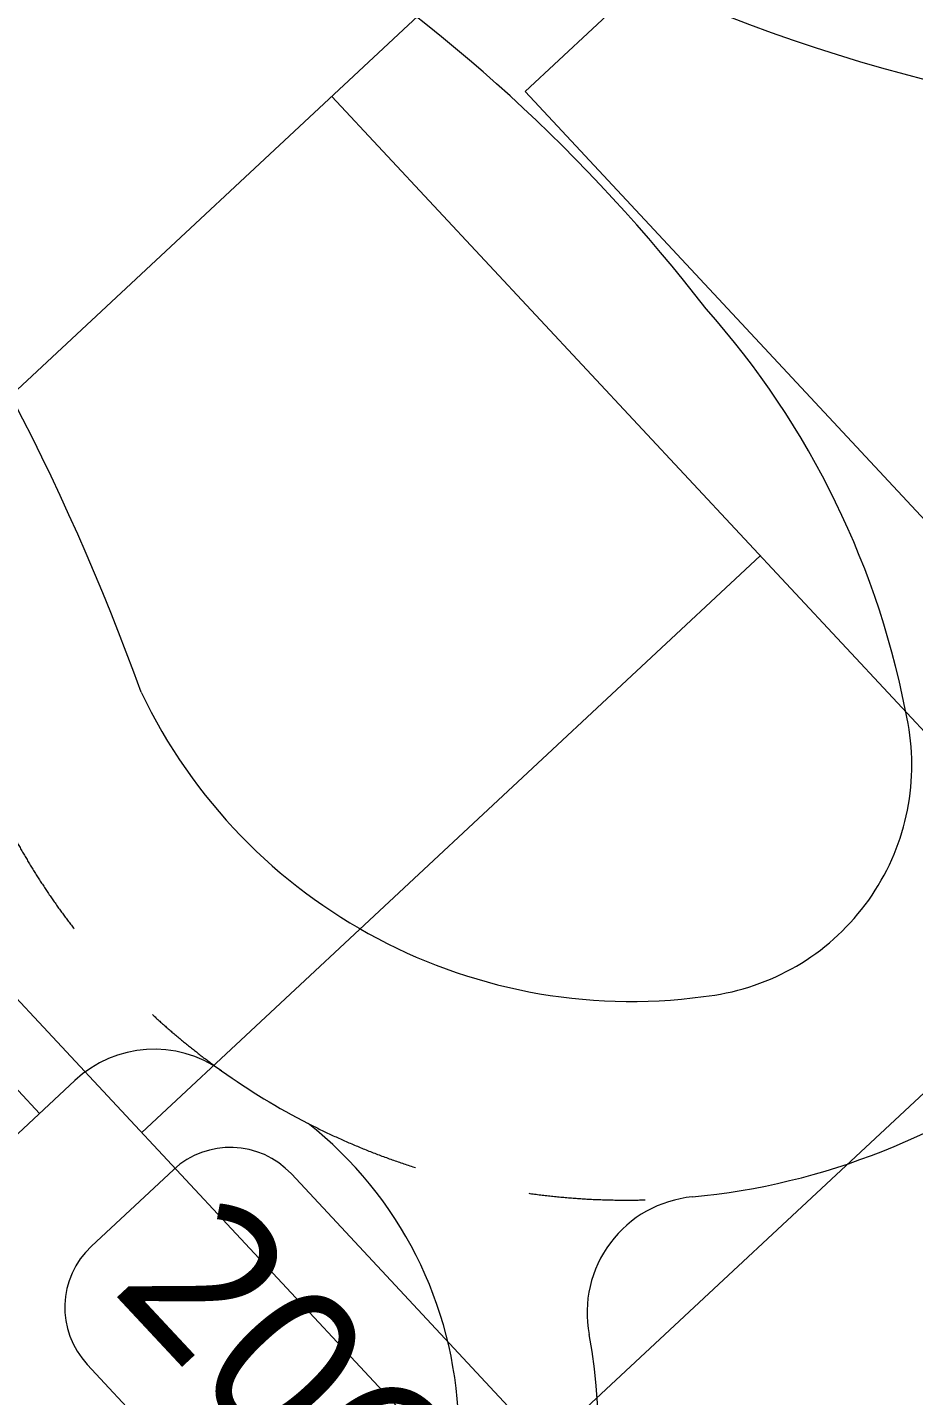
# Model space of a CAD drawing. Header units: millimetres. Extents: x -71377 to 516042, y -145869 to 441446.
# Drawn here: x 247213 to 258635, y 126157 to 143795 of the extents above; entities that cross this region are included whole.
import ezdxf

# ---------------------------------------------------------------- set-up
doc = ezdxf.new("R2010")
doc.units = ezdxf.units.MM
doc.header["$LTSCALE"] = 1000
doc.linetypes.add('_점선_M_', pattern=[3, 1.5, -1.5])
for name, color, linetype, lineweight in [('06', 6, 'Continuous', 5), ('09_HID', 9, '_점선_M_', 5), ('A-fnsh', 5, 'Continuous', 5), ('A-text-2', 7, 'Continuous', 5), ('조경라인_dwg', 8, 'Continuous', 5)]:
    doc.layers.add(name, color=color, linetype=linetype, lineweight=lineweight)
doc.styles.add('나눔고딕_2', font='NanumGothic.ttf', dxfattribs={"height": 2000})

# ---------------------------------------------------------------- blocks, each defined once
blk = doc.blocks.new('조경라인_dwg_A$Cb8b4522a-7862174-지반층 배치도')
at = {"layer": '06'}
blk.add_line((172990, 35548), (174217, 34231), dxfattribs=at)
blk = doc.blocks.new('조경라인_dwg-6847807-지반층 배치도')
at = {"layer": '06'}
blk.add_line((243640, 126317), (247823, 130218), dxfattribs=at)
for centre, radius, start, end in [((238943, 127027), 21500, 37.6728, 57.5784), ((264166, 164248), 21800, 240.7509, 291.0322), ((219519, 124704), 31000, 19.8431, 36.0508), ((247740, 132858), 11000, 10.2782, 41.6384), ((254998, 138238), 7000, 205.4818, 278.8286), ((255612, 134285), 3000, 278.8286, 10.2782), ((248846, 129121), 1500, 54.5395, 133), ((254928, 137660), 8983, 275.465, 307.801), ((254928, 137660), 8983, 234.5395, 242.8651), ((247673, 125661), 5100, 312.1605, 51.7453), ((255926, 127225), 1500, 95.465, 190.7291), ((247673, 125661), 6900, 312.2406, 10.7291)]:
    blk.add_arc(centre, radius, start, end, dxfattribs=at)
at = {"layer": '09_HID'}
for start, end in [(208.0582, 234.5395), (242.8651, 275.465)]:
    blk.add_arc((254928, 137660), 8983, start, end, dxfattribs=at)
blk.add_blockref('조경라인_dwg_A$Cb8b4522a-7862174-지반층 배치도', (73152, 95564))
blk = doc.blocks.new('동이름 - 동이름-6850952-지반층 배치도')
at = {"layer": 'A-text-2'}
for p, q in [((-3.023, 1.8), (3.042, 1.8)), ((-4.1, 0.723), (-4.1, -0.721)), ((4.1, 0.742), (4.1, -0.706)), ((-3.021, -1.8), (3.006, -1.8))]:
    blk.add_line(p, q, dxfattribs=at)
for centre, radius, start, end in [((-3.023, 0.723), 1.077, 90, 180), ((3.042, 0.742), 1.058, 0, 90), ((-3.021, -0.721), 1.079, 180, 270), ((3.006, -0.706), 1.094, 270, 360)]:
    blk.add_arc(centre, radius, start, end, dxfattribs=at)

msp = doc.modelspace()

# ---------------------------------------------------------------- linework, layer by layer
at = {"layer": 'A-fnsh'}
for p, q in [((260491.6, 149367.5), (253627.8, 142967)), ((231774, 147685.2), (253120.6, 124793.9)), ((243163.4, 135471.6), (255962.1, 147406.6)), ((251135.1, 142905.4), (261092.3, 132227.7)), ((253627.8, 142967), (265443.4, 130296.3)), ((248687.6, 129547.7), (256659.3, 136981.5)), ((261092.3, 132227.7), (253120.6, 124793.9))]:
    msp.add_line(p, q, dxfattribs=at)

# ---------------------------------------------------------------- block references
at = {"layer": 'A-text-2', "xscale": 999.9999999999999, "yscale": 999.9999999999999, "zscale": 999.9999999999999, "rotation": 313.0000000000001}
msp.add_blockref('동이름 - 동이름-6850952-지반층 배치도', (251361.8, 125575.6), dxfattribs=at)
at = {"layer": '조경라인_dwg', "rotation": 8.537736462515947e-07}
msp.add_blockref('조경라인_dwg-6847807-지반층 배치도', (0, 0), dxfattribs=at)

# ---------------------------------------------------------------- texts
at = {"layer": 'A-text-2', "insert": (251317.7, 125575.6), "char_height": 2000, "width": 9522.7, "attachment_point": 5, "rotation": 313, "line_spacing_factor": 1.2, "style": '나눔고딕_2'}
msp.add_mtext('\\pxqc,t6.35,12.7,19.05,25.4,31.75,38.1,44.45,50.8,57.15,63.5,69.85,76.2,82.55,88.9,95.25,101.6,107.95,114.3,120.65,127,133.35,139.7,146.05,152.4,158.75,165.1,171.45,177.8,184.15,190.5,196.85,203.2;{206동}', dxfattribs=at)

doc.saveas('drawing.dxf')
